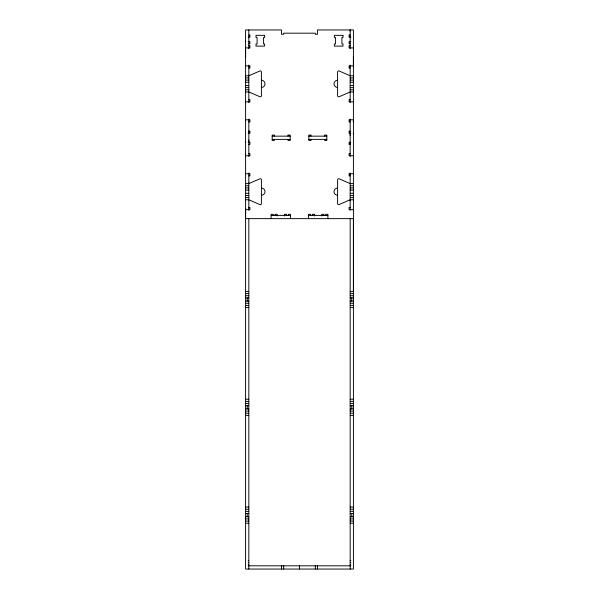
<?xml version="1.0" encoding="UTF-8"?>
<svg xmlns="http://www.w3.org/2000/svg" width="599" height="599" viewBox="0 0 599 599"><rect width="100%" height="100%" fill="white"/><g stroke="black" fill="none" stroke-linecap="round" stroke-linejoin="round"><path stroke-width="0.9" d="M245.59 523.226L245.59 569.05L353.41 569.05L353.41 29.95L317.47 29.95L317.47 34.263L315.314 34.263L315.314 33.185L283.686 33.185L283.686 34.263L281.53 34.263L281.53 29.95L245.59 29.95L245.59 523.226L248.825 523.226L248.825 218.47M245.59 208.572L245.59 218.635L353.41 218.635L353.41 291.413L350.175 291.413M245.59 153.494L245.59 155.74L249.903 155.74L249.903 153.584L248.825 153.584M245.59 141.701L245.59 142.337M245.59 101.216L245.59 101.83L249.903 101.83L249.903 99.674L248.825 99.674M245.59 56.905L245.59 46.797M245.59 41.084L245.59 41.705M248.825 133.203L248.825 131.031M248.825 523.226L248.825 569.05M248.825 209.65L248.825 209.036M245.59 183.594L248.825 183.594L248.825 182.98M248.825 140.016L248.825 142.337M245.59 75.773L248.825 75.773L248.825 75.16M350.175 142.337L350.175 144.509M350.175 200.388L350.175 199.767L353.41 199.767M350.175 174.331L350.175 173.71M350.175 135.524L350.175 133.203M350.175 92.568L350.175 91.947L353.41 91.947M350.175 31.073L350.175 29.95L350.175 48.669M353.41 174.331L353.41 173.71L349.097 173.71L349.097 175.866L350.175 175.866M353.41 133.839L353.41 133.203M353.41 122.046L353.41 119.8L349.097 119.8L349.097 121.956L350.175 121.956M353.41 66.968L353.41 56.905M248.825 75.773L259.899 70.974A1.078 1.078 0 0 1 261.404 71.962L261.404 95.758A1.078 1.078 0 0 1 259.899 96.746L248.825 91.947L245.59 91.947M350.175 91.947L339.101 96.746A1.078 1.078 0 0 1 337.596 95.758L337.596 71.962A1.078 1.078 0 0 1 339.101 70.974L350.175 75.773L353.41 75.773M248.825 183.594L259.899 178.794A1.078 1.078 0 0 1 261.404 179.782L261.404 203.578A1.078 1.078 0 0 1 259.899 204.566L248.825 199.767L245.59 199.767M350.175 199.767L339.101 204.566A1.078 1.078 0 0 1 337.596 203.578L337.596 179.782A1.078 1.078 0 0 1 339.101 178.794L350.175 183.594L353.41 183.594M248.825 34.982L249.903 34.982L249.903 37.138L248.181 37.138M350.175 34.982L349.097 34.982L349.097 37.138L350.819 37.138M248.181 41.631L249.903 41.631L249.903 43.787L248.825 43.787M350.819 41.631L349.097 41.631L349.097 43.787L350.175 43.787M248.825 45.764L249.903 45.764L249.903 47.92L245.59 47.92M350.175 45.764L349.097 45.764L349.097 47.92L353.41 47.92M245.59 65.89L249.903 65.89L249.903 68.046L248.825 68.046M353.41 65.89L349.097 65.89L349.097 68.046L350.175 68.046M245.59 77.93L248.825 77.93M350.175 77.93L353.41 77.93M245.59 80.086L248.825 80.086M350.175 80.086L353.41 80.086M245.59 82.243L248.825 82.243M350.175 82.243L353.41 82.243M245.59 85.477L248.825 85.477M350.175 85.477L353.41 85.477M245.59 87.634L248.825 87.634M350.175 87.634L353.41 87.634M245.59 89.79L248.825 89.79M350.175 89.79L353.41 89.79M350.175 99.674L349.097 99.674L349.097 101.83L353.41 101.83M245.59 119.8L249.903 119.8L249.903 121.956L248.825 121.956M350.175 131.121L349.097 131.121L349.097 133.278L350.819 133.278M248.181 133.278L249.903 133.278L249.903 131.121L248.825 131.121L248.825 119.051M272.186 136.153L290.156 136.153M308.844 136.153L326.814 136.153M272.186 139.387L290.156 139.387M308.844 139.387L326.814 139.387M248.181 142.263L249.903 142.263L249.903 144.419L248.825 144.419M350.819 142.263L349.097 142.263L349.097 144.419L350.175 144.419L350.175 156.489M350.175 153.584L349.097 153.584L349.097 155.74L353.41 155.74M245.59 173.71L249.903 173.71L249.903 175.866L248.825 175.866M245.59 185.75L248.825 185.75M350.175 185.75L353.41 185.75M245.59 187.906L248.825 187.906M350.175 187.906L353.41 187.906M245.59 190.063L248.825 190.063M350.175 190.063L353.41 190.063M245.59 193.297L248.825 193.297M350.175 193.297L353.41 193.297M245.59 195.454L248.825 195.454M350.175 195.454L353.41 195.454M245.59 197.61L248.825 197.61M350.175 197.61L353.41 197.61M248.825 207.494L249.903 207.494L249.903 209.65L245.59 209.65M350.175 207.494L349.097 207.494L349.097 209.65L353.41 209.65M271.107 215.4L290.515 215.4M308.485 215.4L327.893 215.4M245.59 291.413L248.825 291.413M245.59 293.57L248.825 293.57M350.175 293.57L353.41 293.57M245.59 295.726L248.825 295.726M350.175 295.726L353.41 295.726M245.59 297.883L248.825 297.883M350.175 297.883L353.41 297.883M245.59 301.117L248.825 301.117M350.175 301.117L353.41 301.117M245.59 303.274L248.825 303.274M350.175 303.274L353.41 303.274M245.59 305.43L248.825 305.43M350.175 305.43L353.41 305.43M245.59 307.587L248.825 307.587M350.175 307.587L353.41 307.587M245.59 399.234L248.825 399.234M350.175 399.234L353.41 399.234M245.59 401.39L248.825 401.39M350.175 401.39L353.41 401.39M245.59 403.546L248.825 403.546M350.175 403.546L353.41 403.546M245.59 405.703L248.825 405.703M350.175 405.703L353.41 405.703M245.59 408.937L248.825 408.937M350.175 408.937L353.41 408.937M245.59 411.094L248.825 411.094M350.175 411.094L353.41 411.094M245.59 413.25L248.825 413.25M350.175 413.25L353.41 413.25M245.59 415.406L248.825 415.406M350.175 415.406L353.41 415.406M245.59 507.054L248.825 507.054M350.175 507.054L353.41 507.054M245.59 509.21L248.825 509.21M350.175 509.21L353.41 509.21M245.59 511.366L248.825 511.366M350.175 511.366L353.41 511.366M245.59 513.523L248.825 513.523M350.175 513.523L353.41 513.523M245.59 516.757L248.825 516.757M350.175 516.757L353.41 516.757M245.59 518.914L248.825 518.914M350.175 518.914L353.41 518.914M245.59 521.07L248.825 521.07M350.175 521.07L353.41 521.07M350.175 523.226L353.41 523.226M248.218 560.424L248.825 560.424M350.175 560.424L350.782 560.424M248.218 562.581L248.825 562.581M350.175 562.581L350.782 562.581M248.218 564.737L248.825 564.737M350.175 564.737L350.782 564.737M248.218 565.815L350.782 565.815M351.793 297.883L351.793 301.117M351.793 405.703L351.793 408.937M351.793 513.523L351.793 516.757M350.175 65.141L350.175 102.579M350.175 119.051L350.175 144.277M350.175 172.961L350.175 210.399M350.175 218.47L350.175 569.05M327.893 218.635L327.893 214.322L325.736 214.322L325.736 215.4M324.658 136.153L324.658 135.075L326.814 135.075L326.814 140.465L324.658 140.465L324.658 139.387M323.939 215.4L323.939 214.322L321.783 214.322L321.783 216.007M317.47 565.815L317.47 569.05M315.314 565.815L315.314 569.05M314.595 216.007L314.595 214.322L312.438 214.322L312.438 215.4M311.001 136.153L311.001 135.075L308.844 135.075L308.844 140.465L311.001 140.465L311.001 139.387M310.641 215.4L310.641 214.322L308.485 214.322L308.485 218.635M299.5 565.815L299.5 569.05M290.515 218.635L290.515 214.322L288.359 214.322L288.359 215.4M287.999 136.153L287.999 135.075L290.156 135.075L290.156 140.465L287.999 140.465L287.999 139.387M286.562 215.4L286.562 214.322L284.405 214.322L284.405 216.007M283.686 565.815L283.686 569.05M281.53 565.815L281.53 569.05M277.217 216.007L277.217 214.322L275.061 214.322L275.061 215.4M274.342 136.153L274.342 135.075L272.186 135.075L272.186 140.465L274.342 140.465L274.342 139.387M273.264 215.4L273.264 214.322L271.107 214.322L271.107 218.635M248.825 29.95L248.825 48.669M248.825 65.141L248.825 102.579M248.825 131.263L248.825 156.489M248.825 172.961L248.825 210.399M247.207 297.883L247.207 301.117M247.207 405.703L247.207 408.937M247.207 513.523L247.207 516.757M261.404 80.266A3.594 3.594 0 0 1 264.998 83.86A3.594 3.594 0 0 1 261.404 87.454M337.596 87.454A3.594 3.594 0 0 1 334.002 83.86A3.594 3.594 0 0 1 337.596 80.266M337.596 195.274A3.594 3.594 0 0 1 334.002 191.68A3.594 3.594 0 0 1 337.596 188.086M261.404 188.086A3.594 3.594 0 0 1 264.998 191.68A3.594 3.594 0 0 1 261.404 195.274M264.638 35.341L256.013 35.341L256.013 37.497L257.091 37.497L257.091 43.967L256.013 43.967L256.013 46.123L264.638 46.123L264.638 43.967L263.56 43.967L263.56 37.497L264.638 37.497L264.638 35.341M342.987 35.341L334.362 35.341L334.362 37.497L335.44 37.497L335.44 43.967L334.362 43.967L334.362 46.123L342.987 46.123L342.987 43.967L341.909 43.967L341.909 37.497L342.987 37.497L342.987 35.341"/></g></svg>
